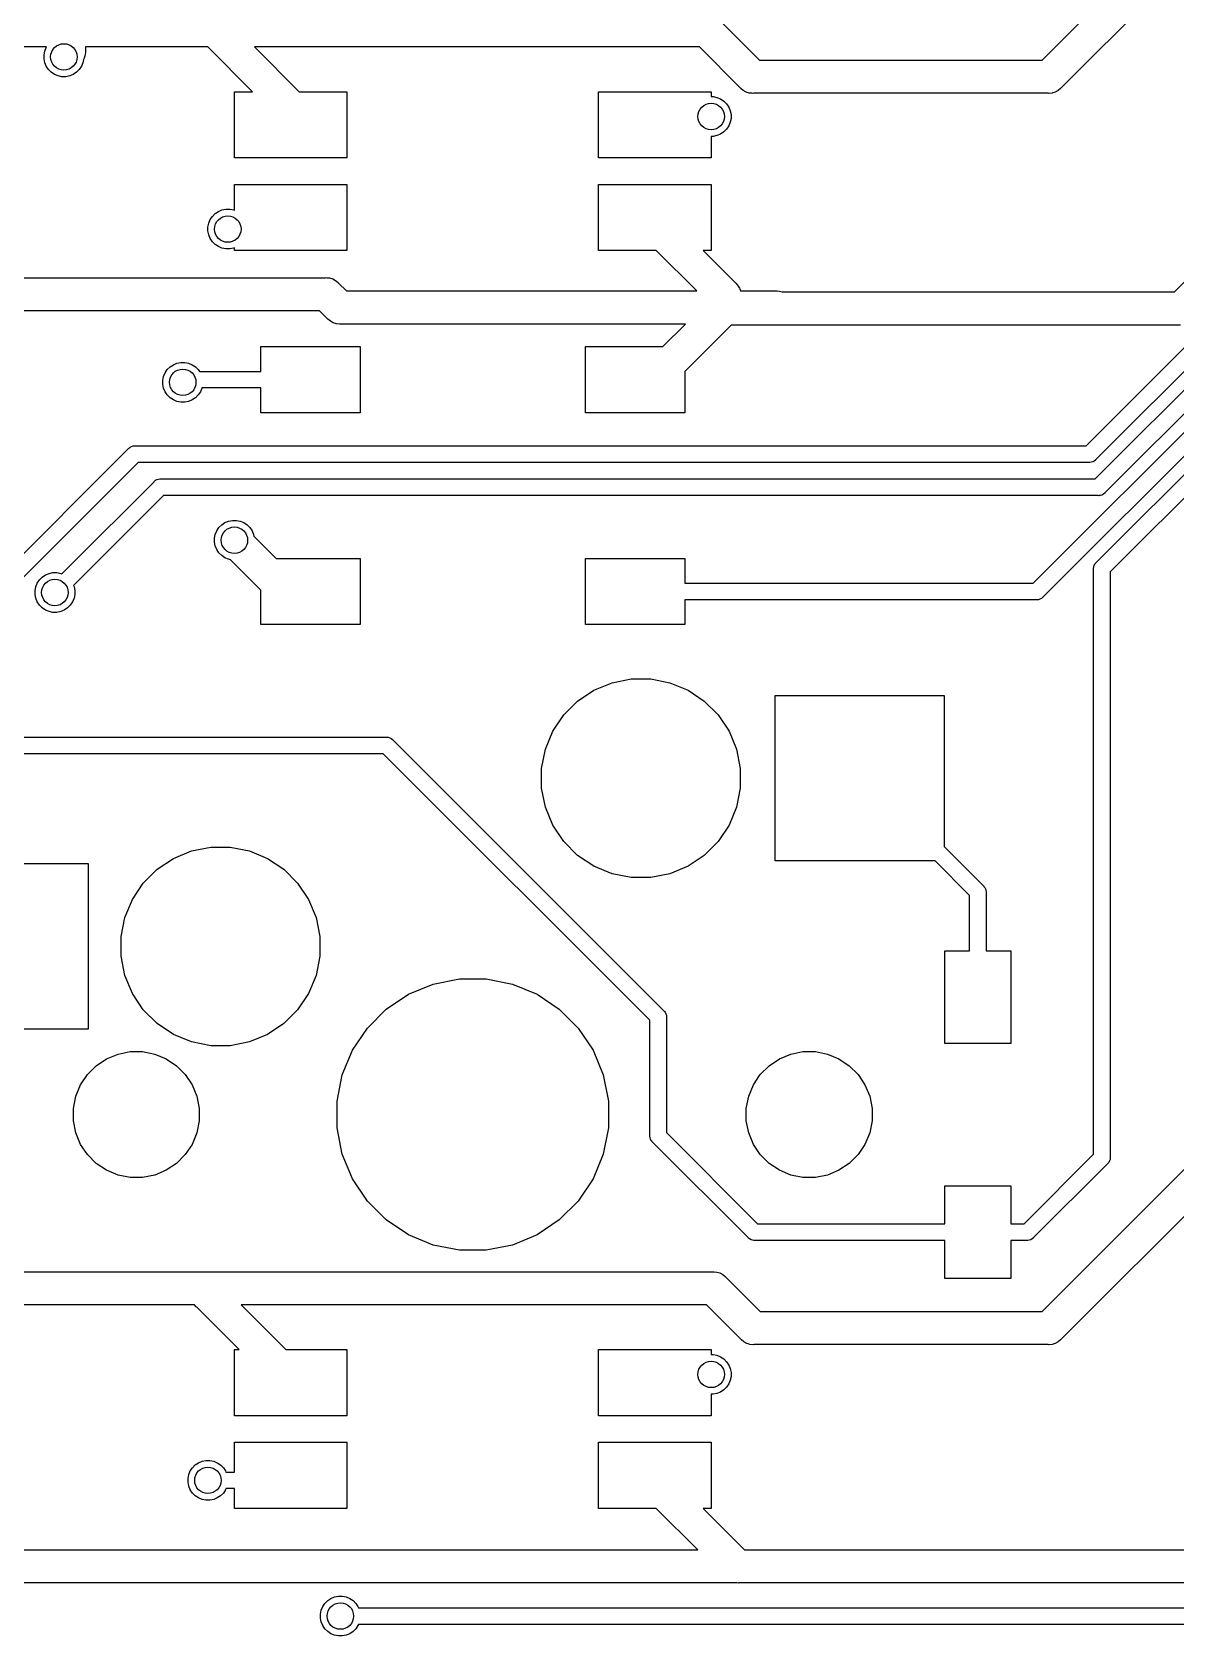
# Model space of a CAD drawing. Extents: x 0.5 to 11.2, y -4.1 to -0.9.
# Drawn here: x 1.278 to 1.958, y -3.215 to -2.261 of the extents above; entities that cross this region are included whole.
import ezdxf

# ---------------------------------------------------------------- set-up
doc = ezdxf.new("R2010")
doc.units = 0
doc.header["$MEASUREMENT"] = 0
doc.layers.add('BLACK', color=7, linetype='CONTINUOUS')

msp = doc.modelspace()

# ---------------------------------------------------------------- linework, layer by layer
at = {"layer": 'BLACK', "linetype": 'CONTINUOUS'}
for p, q in [((1.87811, -2.27776), (2.08748, -2.06838)), ((2.09886, -2.08484), (1.88949, -2.29422)), ((1.68575, -2.25342), (1.71008, -2.27776)), ((1.95685, -2.41555), (2.11898, -2.25342)), ((1.2863, -2.26988), (1.15334, -2.26988)), ((1.28609, -2.27019), (1.2863, -2.26988)), ((1.38205, -2.26988), (1.30935, -2.26988)), ((1.30935, -2.26988), (1.30935, -2.27235)), ((1.40862, -2.29646), (1.38205, -2.26988)), ((1.67437, -2.26988), (1.40988, -2.26988)), ((1.40988, -2.26988), (1.43646, -2.29646)), ((1.6987, -2.29422), (1.67437, -2.26988)), ((1.28474, -2.27462), (1.2852, -2.27234)), ((1.28474, -2.27695), (1.28474, -2.27462)), ((1.2852, -2.27923), (1.28474, -2.27695)), ((1.2852, -2.27234), (1.28609, -2.27019)), ((1.28609, -2.28138), (1.2852, -2.27923)), ((1.30791, -2.27923), (1.30702, -2.28138)), ((1.30831, -2.27725), (1.30791, -2.27923)), ((1.30865, -2.27662), (1.30831, -2.27725)), ((1.30906, -2.27524), (1.30865, -2.27662)), ((1.30921, -2.27476), (1.30906, -2.27524)), ((1.3094, -2.27283), (1.30921, -2.27476)), ((1.30935, -2.27235), (1.3094, -2.27283)), ((1.71008, -2.27776), (1.87811, -2.27776)), ((1.28738, -2.28332), (1.28609, -2.28138)), ((1.28903, -2.28496), (1.28738, -2.28332)), ((1.29096, -2.28625), (1.28903, -2.28496)), ((1.29311, -2.28714), (1.29096, -2.28625)), ((1.29539, -2.2876), (1.29311, -2.28714)), ((1.29772, -2.2876), (1.29539, -2.2876)), ((1.3, -2.28714), (1.29772, -2.2876)), ((1.30215, -2.28625), (1.3, -2.28714)), ((1.30408, -2.28496), (1.30215, -2.28625)), ((1.30573, -2.28332), (1.30408, -2.28496)), ((1.30702, -2.28138), (1.30573, -2.28332)), ((1.90429, -2.50709), (2.12551, -2.28586)), ((1.39793, -2.33583), (1.39793, -2.29646)), ((1.39793, -2.29646), (1.40862, -2.29646)), ((1.43646, -2.29646), (1.46486, -2.29646)), ((1.46486, -2.29646), (1.46486, -2.33583)), ((1.61447, -2.33583), (1.61447, -2.29646)), ((1.61447, -2.29646), (1.6814, -2.29646)), ((1.6814, -2.29646), (1.6814, -2.29941)), ((1.69901, -2.29459), (1.6987, -2.29422)), ((1.70051, -2.29582), (1.69901, -2.29459)), ((1.70222, -2.29674), (1.70051, -2.29582)), ((1.70407, -2.2973), (1.70222, -2.29674)), ((1.70552, -2.29744), (1.70407, -2.2973)), ((1.706, -2.29749), (1.70552, -2.29744)), ((1.70552, -2.29744), (1.70552, -2.29744)), ((1.70649, -2.29744), (1.706, -2.29749)), ((1.8817, -2.29744), (1.70649, -2.29744)), ((1.88219, -2.29749), (1.8817, -2.29744)), ((1.88411, -2.2973), (1.88219, -2.29749)), ((1.88444, -2.2972), (1.88411, -2.2973)), ((1.88597, -2.29674), (1.88444, -2.2972)), ((1.88768, -2.29582), (1.88597, -2.29674)), ((1.88918, -2.29459), (1.88768, -2.29582)), ((1.88949, -2.29422), (1.88918, -2.29459)), ((2.1312, -2.29409), (1.90998, -2.51532)), ((1.6814, -2.29941), (1.68256, -2.29941)), ((1.68256, -2.29941), (1.68484, -2.29986)), ((1.68484, -2.29986), (1.68699, -2.30075)), ((1.68699, -2.30075), (1.68893, -2.30205)), ((1.68893, -2.30205), (1.69057, -2.30369)), ((1.69057, -2.30369), (1.69186, -2.30563)), ((1.69186, -2.30563), (1.69275, -2.30778)), ((1.69275, -2.30778), (1.69321, -2.31006)), ((1.90974, -2.52669), (2.13282, -2.30361)), ((1.69186, -2.31682), (1.69057, -2.31875)), ((1.69275, -2.31467), (1.69186, -2.31682)), ((1.69321, -2.31238), (1.69275, -2.31467)), ((1.69321, -2.31006), (1.69321, -2.31238)), ((2.1386, -2.31197), (1.91552, -2.53505)), ((1.68256, -2.32303), (1.6814, -2.32303)), ((1.6814, -2.32303), (1.6814, -2.33583)), ((1.68484, -2.32258), (1.68256, -2.32303)), ((1.68699, -2.32169), (1.68484, -2.32258)), ((1.68893, -2.32039), (1.68699, -2.32169)), ((1.69057, -2.31875), (1.68893, -2.32039)), ((1.46486, -2.33583), (1.39793, -2.33583)), ((1.6814, -2.33583), (1.61447, -2.33583)), ((1.39793, -2.367), (1.39793, -2.35157)), ((1.39793, -2.35157), (1.46486, -2.35157)), ((1.46486, -2.35157), (1.46486, -2.39094)), ((1.61447, -2.39094), (1.61447, -2.35157)), ((1.61447, -2.35157), (1.6814, -2.35157)), ((1.6814, -2.35157), (1.6814, -2.39094)), ((1.38219, -2.37699), (1.38264, -2.3747)), ((1.38264, -2.3747), (1.38353, -2.37255)), ((1.38353, -2.37255), (1.38482, -2.37062)), ((1.38482, -2.37062), (1.38647, -2.36898)), ((1.38647, -2.36898), (1.3884, -2.36768)), ((1.3884, -2.36768), (1.39055, -2.36679)), ((1.39055, -2.36679), (1.39283, -2.36634)), ((1.39283, -2.36634), (1.39516, -2.36634)), ((1.39516, -2.36634), (1.39744, -2.36679)), ((1.39744, -2.36679), (1.39793, -2.367)), ((1.38219, -2.37931), (1.38219, -2.37699)), ((1.38264, -2.38159), (1.38219, -2.37931)), ((1.38353, -2.38374), (1.38264, -2.38159)), ((1.38482, -2.38568), (1.38353, -2.38374)), ((1.38647, -2.38732), (1.38482, -2.38568)), ((1.3884, -2.38862), (1.38647, -2.38732)), ((1.39055, -2.38951), (1.3884, -2.38862)), ((1.39283, -2.38996), (1.39055, -2.38951)), ((1.39516, -2.38996), (1.39283, -2.38996)), ((1.39744, -2.38951), (1.39516, -2.38996)), ((1.39793, -2.3893), (1.39744, -2.38951)), ((1.39793, -2.39094), (1.39793, -2.3893)), ((1.46486, -2.39094), (1.39793, -2.39094)), ((1.64878, -2.39094), (1.61447, -2.39094)), ((1.67279, -2.41496), (1.64878, -2.39094)), ((1.6814, -2.39094), (1.67662, -2.39094)), ((1.67662, -2.39094), (1.69589, -2.41022)), ((0.944726, -2.40709), (1.45212, -2.40709)), ((1.45212, -2.40709), (1.45261, -2.40704)), ((1.45261, -2.40704), (1.45309, -2.40709)), ((1.45309, -2.40709), (1.45454, -2.40723)), ((1.45454, -2.40723), (1.45639, -2.40779)), ((1.45639, -2.40779), (1.4581, -2.40871)), ((1.4581, -2.40871), (1.4596, -2.40994)), ((1.4596, -2.40994), (1.45991, -2.41031)), ((1.45991, -2.41031), (1.46456, -2.41496)), ((1.69589, -2.41022), (1.69627, -2.41053)), ((1.69627, -2.41053), (1.69749, -2.41203)), ((1.69749, -2.41203), (1.69816, -2.41327)), ((1.46456, -2.41496), (1.67279, -2.41496)), ((1.69816, -2.41327), (1.69841, -2.41373)), ((1.69841, -2.41373), (1.69878, -2.41496)), ((1.69878, -2.41496), (1.71969, -2.41496)), ((1.71969, -2.41496), (1.72018, -2.41491)), ((1.72018, -2.41491), (1.72066, -2.41496)), ((1.72066, -2.41496), (1.72211, -2.4151)), ((1.72211, -2.4151), (1.72358, -2.41555)), ((1.72358, -2.41555), (1.95685, -2.41555)), ((1.44853, -2.42677), (0.941133, -2.42677)), ((1.45318, -2.43142), (1.44853, -2.42677)), ((1.45349, -2.4318), (1.45318, -2.43142)), ((1.45499, -2.43303), (1.45349, -2.4318)), ((1.87293, -2.58878), (2.03175, -2.42996)), ((1.45609, -2.43362), (1.45499, -2.43303)), ((1.4567, -2.43394), (1.45609, -2.43362)), ((1.45855, -2.4345), (1.4567, -2.43394)), ((1.46048, -2.43469), (1.45855, -2.4345)), ((1.46097, -2.43465), (1.46048, -2.43469)), ((1.6661, -2.43465), (1.46097, -2.43465)), ((1.65271, -2.44803), (1.6661, -2.43465)), ((1.69335, -2.43524), (1.66565, -2.46294)), ((1.72028, -2.43524), (1.69335, -2.43524)), ((1.72077, -2.43528), (1.72028, -2.43524)), ((1.72125, -2.43524), (1.72077, -2.43528)), ((1.96044, -2.43524), (1.72125, -2.43524)), ((2.03744, -2.43819), (1.87862, -2.59701)), ((1.41368, -2.4628), (1.41368, -2.44803)), ((1.41368, -2.44803), (1.47274, -2.44803)), ((1.47274, -2.44803), (1.47274, -2.4874)), ((1.60659, -2.4874), (1.60659, -2.44803)), ((1.60659, -2.44803), (1.65271, -2.44803)), ((1.35805, -2.46176), (1.3597, -2.46012)), ((1.3597, -2.46012), (1.36163, -2.45882)), ((1.36163, -2.45882), (1.36378, -2.45793)), ((1.36378, -2.45793), (1.36606, -2.45748)), ((1.36606, -2.45748), (1.36839, -2.45748)), ((1.36839, -2.45748), (1.37067, -2.45793)), ((1.37067, -2.45793), (1.37282, -2.45882)), ((1.37282, -2.45882), (1.37475, -2.46012)), ((1.37475, -2.46012), (1.3764, -2.46176)), ((1.35541, -2.46813), (1.35587, -2.46585)), ((1.35541, -2.47045), (1.35541, -2.46813)), ((1.35587, -2.46585), (1.35676, -2.4637)), ((1.35676, -2.4637), (1.35805, -2.46176)), ((1.3764, -2.46176), (1.37709, -2.4628)), ((1.37709, -2.4628), (1.41368, -2.4628)), ((1.66565, -2.46294), (1.66565, -2.4874)), ((1.35587, -2.47274), (1.35541, -2.47045)), ((1.35676, -2.47489), (1.35587, -2.47274)), ((1.35805, -2.47682), (1.35676, -2.47489)), ((1.3597, -2.47847), (1.35805, -2.47682)), ((1.36163, -2.47976), (1.3597, -2.47847)), ((1.37475, -2.47847), (1.37282, -2.47976)), ((1.3764, -2.47682), (1.37475, -2.47847)), ((1.37769, -2.47489), (1.3764, -2.47682)), ((1.37858, -2.47274), (1.37769, -2.47489)), ((1.3786, -2.47264), (1.37858, -2.47274)), ((1.41368, -2.47264), (1.3786, -2.47264)), ((1.41368, -2.4874), (1.41368, -2.47264)), ((1.36378, -2.48065), (1.36163, -2.47976)), ((1.36606, -2.4811), (1.36378, -2.48065)), ((1.36839, -2.4811), (1.36606, -2.4811)), ((1.37067, -2.48065), (1.36839, -2.4811)), ((1.37282, -2.47976), (1.37067, -2.48065)), ((1.47274, -2.4874), (1.41368, -2.4874)), ((1.66565, -2.4874), (1.60659, -2.4874)), ((1.91037, -2.57639), (2.00562, -2.48114)), ((2.01131, -2.48937), (1.9186, -2.58208)), ((1.33537, -2.50836), (1.33593, -2.5079)), ((1.33593, -2.5079), (1.33679, -2.50744)), ((1.33679, -2.50744), (1.33772, -2.50716)), ((1.33772, -2.50716), (1.33844, -2.50709)), ((1.33844, -2.50709), (1.33868, -2.50706)), ((1.33844, -2.50709), (1.33844, -2.50709)), ((1.33868, -2.50706), (1.33892, -2.50709)), ((1.33892, -2.50709), (1.90429, -2.50709)), ((1.21007, -2.63366), (1.33503, -2.5087)), ((1.34072, -2.51693), (1.21576, -2.64189)), ((1.33503, -2.5087), (1.33518, -2.50851)), ((1.33518, -2.50851), (1.33537, -2.50836)), ((1.33537, -2.50836), (1.33537, -2.50836)), ((1.90609, -2.51693), (1.34072, -2.51693)), ((1.90633, -2.51695), (1.90609, -2.51693)), ((1.90657, -2.51693), (1.90633, -2.51695)), ((1.90729, -2.51686), (1.90657, -2.51693)), ((1.90657, -2.51693), (1.90657, -2.51693)), ((1.90822, -2.51658), (1.90729, -2.51686)), ((1.90907, -2.51612), (1.90822, -2.51658)), ((1.90982, -2.5155), (1.90907, -2.51612)), ((1.90998, -2.51532), (1.90982, -2.5155)), ((1.35105, -2.52758), (1.3519, -2.52712)), ((1.3519, -2.52712), (1.35192, -2.52712)), ((1.35192, -2.52712), (1.35283, -2.52684)), ((1.35283, -2.52684), (1.35355, -2.52677)), ((1.35355, -2.52677), (1.3538, -2.52675)), ((1.35355, -2.52677), (1.35355, -2.52677)), ((1.3538, -2.52675), (1.35404, -2.52677)), ((1.35404, -2.52677), (1.80244, -2.52677)), ((1.80244, -2.52677), (1.80246, -2.52677)), ((1.80246, -2.52677), (1.8032, -2.52669)), ((1.8032, -2.52669), (1.90974, -2.52669)), ((1.29972, -2.57881), (1.35014, -2.52838)), ((1.35583, -2.53661), (1.30668, -2.58577)), ((1.35014, -2.52838), (1.3503, -2.5282)), ((1.3503, -2.5282), (1.3507, -2.52787)), ((1.3507, -2.52787), (1.35105, -2.52758)), ((1.80244, -2.53661), (1.35583, -2.53661)), ((1.80246, -2.53662), (1.80244, -2.53661)), ((1.8032, -2.53669), (1.80246, -2.53662)), ((1.91156, -2.53669), (1.8032, -2.53669)), ((1.91181, -2.53672), (1.91156, -2.53669)), ((1.91205, -2.53669), (1.91181, -2.53672)), ((1.91279, -2.53662), (1.91205, -2.53669)), ((1.91373, -2.53633), (1.91279, -2.53662)), ((1.9146, -2.53587), (1.91373, -2.53633)), ((1.91536, -2.53525), (1.9146, -2.53587)), ((1.91552, -2.53505), (1.91536, -2.53525)), ((1.38747, -2.55759), (1.38876, -2.55566)), ((1.38876, -2.55566), (1.3904, -2.55401)), ((1.3904, -2.55401), (1.39234, -2.55272)), ((1.39234, -2.55272), (1.39449, -2.55183)), ((1.39449, -2.55183), (1.39677, -2.55138)), ((1.39677, -2.55138), (1.3991, -2.55138)), ((1.3991, -2.55138), (1.40138, -2.55183)), ((1.40138, -2.55183), (1.40353, -2.55272)), ((1.40353, -2.55272), (1.40546, -2.55401)), ((1.40546, -2.55401), (1.40711, -2.55566)), ((1.40711, -2.55566), (1.4084, -2.55759)), ((1.38612, -2.56203), (1.38658, -2.55974)), ((1.38612, -2.56435), (1.38612, -2.56203)), ((1.38658, -2.56663), (1.38612, -2.56435)), ((1.38658, -2.55974), (1.38747, -2.55759)), ((1.4084, -2.55759), (1.40929, -2.55974)), ((1.40929, -2.55974), (1.40951, -2.56085)), ((1.40951, -2.56085), (1.42268, -2.57402)), ((1.38747, -2.56878), (1.38658, -2.56663)), ((1.38876, -2.57072), (1.38747, -2.56878)), ((1.3904, -2.57236), (1.38876, -2.57072)), ((1.39234, -2.57366), (1.3904, -2.57236)), ((1.39449, -2.57455), (1.39234, -2.57366)), ((1.39559, -2.57477), (1.39449, -2.57455)), ((1.41368, -2.59286), (1.39559, -2.57477)), ((1.42268, -2.57402), (1.47274, -2.57402)), ((1.47274, -2.57402), (1.47274, -2.61339)), ((1.60659, -2.61339), (1.60659, -2.57402)), ((1.60659, -2.57402), (1.66565, -2.57402)), ((1.66565, -2.57402), (1.66565, -2.58878)), ((1.28369, -2.5851), (1.28562, -2.5838)), ((1.28562, -2.5838), (1.28777, -2.58291)), ((1.28777, -2.58291), (1.29006, -2.58246)), ((1.29006, -2.58246), (1.29238, -2.58246)), ((1.29238, -2.58246), (1.29466, -2.58291)), ((1.29466, -2.58291), (1.29534, -2.58319)), ((1.29534, -2.58319), (1.29972, -2.57881)), ((1.29972, -2.57881), (1.29972, -2.57881)), ((1.90874, -2.58004), (1.90883, -2.57908)), ((1.90876, -2.58028), (1.90874, -2.58004)), ((1.90876, -2.92836), (1.90876, -2.58028)), ((1.90883, -2.57908), (1.90911, -2.57815)), ((1.90911, -2.57815), (1.90957, -2.5773)), ((1.90957, -2.5773), (1.91003, -2.57673)), ((1.91003, -2.57673), (1.91018, -2.57655)), ((1.91003, -2.57673), (1.91003, -2.57673)), ((1.91018, -2.57655), (1.91037, -2.57639)), ((1.9186, -2.58208), (1.9186, -2.93015)), ((1.27941, -2.59311), (1.27986, -2.59082)), ((1.27941, -2.59543), (1.27941, -2.59311)), ((1.27986, -2.59082), (1.28075, -2.58868)), ((1.28075, -2.58868), (1.28204, -2.58674)), ((1.28204, -2.58674), (1.28369, -2.5851)), ((1.30668, -2.58577), (1.3023, -2.59015)), ((1.3023, -2.59015), (1.30258, -2.59082)), ((1.30258, -2.59082), (1.30303, -2.59311)), ((1.30303, -2.59311), (1.30303, -2.59543)), ((1.30668, -2.58577), (1.30668, -2.58577)), ((1.41368, -2.61339), (1.41368, -2.59286)), ((1.66565, -2.58878), (1.87293, -2.58878)), ((1.27986, -2.59771), (1.27941, -2.59543)), ((1.28075, -2.59986), (1.27986, -2.59771)), ((1.28204, -2.6018), (1.28075, -2.59986)), ((1.28369, -2.60344), (1.28204, -2.6018)), ((1.28562, -2.60474), (1.28369, -2.60344)), ((1.29875, -2.60344), (1.29681, -2.60474)), ((1.30039, -2.6018), (1.29875, -2.60344)), ((1.30169, -2.59986), (1.30039, -2.6018)), ((1.30258, -2.59771), (1.30169, -2.59986)), ((1.30303, -2.59543), (1.30258, -2.59771)), ((1.87473, -2.59862), (1.66565, -2.59862)), ((1.66565, -2.59862), (1.66565, -2.61339)), ((1.87497, -2.59865), (1.87473, -2.59862)), ((1.87521, -2.59862), (1.87497, -2.59865)), ((1.87593, -2.59855), (1.87521, -2.59862)), ((1.87521, -2.59862), (1.87521, -2.59862)), ((1.87686, -2.59827), (1.87593, -2.59855)), ((1.87771, -2.59781), (1.87686, -2.59827)), ((1.87846, -2.5972), (1.87771, -2.59781)), ((1.87862, -2.59701), (1.87846, -2.5972)), ((1.28777, -2.60563), (1.28562, -2.60474)), ((1.29006, -2.60608), (1.28777, -2.60563)), ((1.29238, -2.60608), (1.29006, -2.60608)), ((1.29466, -2.60563), (1.29238, -2.60608)), ((1.29681, -2.60474), (1.29466, -2.60563)), ((1.47274, -2.61339), (1.41368, -2.61339)), ((1.66565, -2.61339), (1.60659, -2.61339)), ((1.61169, -2.65239), (1.62244, -2.64794)), ((1.62244, -2.64794), (1.63385, -2.64567)), ((1.63385, -2.64567), (1.64548, -2.64567)), ((1.64548, -2.64567), (1.65689, -2.64794)), ((1.65689, -2.64794), (1.66764, -2.65239)), ((1.59379, -2.66708), (1.60202, -2.65885)), ((1.60202, -2.65885), (1.61169, -2.65239)), ((1.66764, -2.65239), (1.67731, -2.65885)), ((1.67731, -2.65885), (1.68554, -2.66708)), ((1.71947, -2.75394), (1.71947, -2.65551)), ((1.71947, -2.65551), (1.81986, -2.65551)), ((1.81986, -2.65551), (1.81986, -2.7454)), ((1.58733, -2.67675), (1.59379, -2.66708)), ((1.68554, -2.66708), (1.692, -2.67675)), ((1.58288, -2.6875), (1.58733, -2.67675)), ((1.692, -2.67675), (1.69645, -2.6875)), ((1.24857, -2.68031), (1.48824, -2.68031)), ((1.48824, -2.68031), (1.48848, -2.68029)), ((1.48848, -2.68029), (1.48873, -2.68031)), ((1.48873, -2.68031), (1.48873, -2.68031)), ((1.48873, -2.68031), (1.48945, -2.68039)), ((1.48945, -2.68039), (1.49038, -2.68067)), ((1.49038, -2.68067), (1.49123, -2.68112)), ((1.49123, -2.68112), (1.49198, -2.68174)), ((1.49198, -2.68174), (1.49213, -2.68193)), ((1.49213, -2.68193), (1.65321, -2.843)), ((1.58061, -2.69891), (1.58288, -2.6875)), ((1.69645, -2.6875), (1.69872, -2.69891)), ((1.48645, -2.69016), (1.25037, -2.69016)), ((1.64498, -2.84869), (1.48645, -2.69016)), ((1.58061, -2.71054), (1.58061, -2.69891)), ((1.69872, -2.69891), (1.69872, -2.71054)), ((1.58288, -2.72195), (1.58061, -2.71054)), ((1.69872, -2.71054), (1.69645, -2.72195)), ((1.58733, -2.7327), (1.58288, -2.72195)), ((1.69645, -2.72195), (1.692, -2.7327)), ((1.59379, -2.74237), (1.58733, -2.7327)), ((1.692, -2.7327), (1.68554, -2.74237)), ((1.37244, -2.74794), (1.38385, -2.74567)), ((1.38385, -2.74567), (1.39548, -2.74567)), ((1.39548, -2.74567), (1.40689, -2.74794)), ((1.60202, -2.7506), (1.59379, -2.74237)), ((1.68554, -2.74237), (1.67731, -2.7506)), ((1.81986, -2.7454), (1.84325, -2.76879)), ((1.269, -2.75551), (1.31093, -2.75551)), ((1.31093, -2.75551), (1.31093, -2.85394)), ((1.35202, -2.75885), (1.36169, -2.75239)), ((1.36169, -2.75239), (1.37244, -2.74794)), ((1.40689, -2.74794), (1.41764, -2.75239)), ((1.41764, -2.75239), (1.42731, -2.75885)), ((1.61169, -2.75706), (1.60202, -2.7506)), ((1.67731, -2.7506), (1.66764, -2.75706)), ((1.81448, -2.75394), (1.71947, -2.75394)), ((1.83502, -2.77448), (1.81448, -2.75394)), ((1.34379, -2.76708), (1.35202, -2.75885)), ((1.42731, -2.75885), (1.43554, -2.76708)), ((1.62244, -2.76151), (1.61169, -2.75706)), ((1.63385, -2.76378), (1.62244, -2.76151)), ((1.64548, -2.76378), (1.63385, -2.76378)), ((1.65689, -2.76151), (1.64548, -2.76378)), ((1.66764, -2.75706), (1.65689, -2.76151)), ((1.33733, -2.77675), (1.34379, -2.76708)), ((1.43554, -2.76708), (1.442, -2.77675)), ((1.83502, -2.80728), (1.83502, -2.77448)), ((1.84325, -2.76879), (1.84344, -2.76894)), ((1.84344, -2.76894), (1.84359, -2.76913)), ((1.84359, -2.76913), (1.84359, -2.76913)), ((1.84359, -2.76913), (1.84391, -2.76953)), ((1.84391, -2.76953), (1.84405, -2.76969)), ((1.84405, -2.76969), (1.84451, -2.77055)), ((1.84451, -2.77055), (1.84479, -2.77148)), ((1.84479, -2.77148), (1.84486, -2.7722)), ((1.84486, -2.7722), (1.84486, -2.7722)), ((1.84486, -2.7722), (1.84489, -2.77244)), ((1.84489, -2.77244), (1.84486, -2.77268)), ((1.84486, -2.77268), (1.84486, -2.80728)), ((1.33288, -2.7875), (1.33733, -2.77675)), ((1.442, -2.77675), (1.44645, -2.7875)), ((1.33061, -2.79891), (1.33288, -2.7875)), ((1.44645, -2.7875), (1.44872, -2.79891)), ((1.33061, -2.81054), (1.33061, -2.79891)), ((1.44872, -2.79891), (1.44872, -2.81054)), ((1.33288, -2.82195), (1.33061, -2.81054)), ((1.44872, -2.81054), (1.44645, -2.82195)), ((1.82026, -2.8624), (1.82026, -2.80728)), ((1.82026, -2.80728), (1.83502, -2.80728)), ((1.84486, -2.80728), (1.85963, -2.80728)), ((1.85963, -2.80728), (1.85963, -2.8624)), ((1.87811, -3.02185), (2.08748, -2.81248)), ((1.33733, -2.8327), (1.33288, -2.82195)), ((1.44645, -2.82195), (1.442, -2.8327)), ((1.50144, -2.8332), (1.51612, -2.82712)), ((1.51612, -2.82712), (1.53172, -2.82402)), ((1.53172, -2.82402), (1.54761, -2.82402)), ((1.54761, -2.82402), (1.56321, -2.82712)), ((1.56321, -2.82712), (1.5779, -2.8332)), ((2.09886, -2.82894), (1.88949, -3.03831)), ((1.34379, -2.84237), (1.33733, -2.8327)), ((1.442, -2.8327), (1.43554, -2.84237)), ((1.47697, -2.85328), (1.48822, -2.84203)), ((1.48822, -2.84203), (1.50144, -2.8332)), ((1.5779, -2.8332), (1.59111, -2.84203)), ((1.59111, -2.84203), (1.60236, -2.85328)), ((1.35202, -2.8506), (1.34379, -2.84237)), ((1.36169, -2.85706), (1.35202, -2.8506)), ((1.42731, -2.8506), (1.41764, -2.85706)), ((1.43554, -2.84237), (1.42731, -2.8506)), ((1.64498, -2.91728), (1.64498, -2.84869)), ((1.65321, -2.843), (1.6534, -2.84316)), ((1.6534, -2.84316), (1.65355, -2.84334)), ((1.65355, -2.84334), (1.65355, -2.84334)), ((1.65355, -2.84334), (1.65401, -2.84391)), ((1.65401, -2.84391), (1.65447, -2.84476)), ((1.65447, -2.84476), (1.65475, -2.84569)), ((1.65475, -2.84569), (1.65482, -2.84641)), ((1.65482, -2.84641), (1.65482, -2.84641)), ((1.65482, -2.84641), (1.65485, -2.84665)), ((1.65485, -2.84665), (1.65482, -2.84689)), ((1.65482, -2.84689), (1.65482, -2.91548)), ((1.31093, -2.85394), (1.21053, -2.85394)), ((1.37244, -2.86151), (1.36169, -2.85706)), ((1.41764, -2.85706), (1.40689, -2.86151)), ((1.46814, -2.86649), (1.47697, -2.85328)), ((1.60236, -2.85328), (1.61119, -2.86649)), ((1.32195, -2.87158), (1.32876, -2.86876)), ((1.32876, -2.86876), (1.33598, -2.86732)), ((1.33598, -2.86732), (1.34335, -2.86732)), ((1.34335, -2.86732), (1.35057, -2.86876)), ((1.35057, -2.86876), (1.35738, -2.87158)), ((1.38385, -2.86378), (1.37244, -2.86151)), ((1.39548, -2.86378), (1.38385, -2.86378)), ((1.40689, -2.86151), (1.39548, -2.86378)), ((1.46206, -2.88118), (1.46814, -2.86649)), ((1.61119, -2.86649), (1.61727, -2.88118)), ((1.72195, -2.87158), (1.72876, -2.86876)), ((1.72876, -2.86876), (1.73598, -2.86732)), ((1.73598, -2.86732), (1.74335, -2.86732)), ((1.74335, -2.86732), (1.75057, -2.86876)), ((1.75057, -2.86876), (1.75738, -2.87158)), ((1.85963, -2.8624), (1.82026, -2.8624)), ((1.31061, -2.88088), (1.31582, -2.87567)), ((1.31582, -2.87567), (1.32195, -2.87158)), ((1.35738, -2.87158), (1.36351, -2.87567)), ((1.36351, -2.87567), (1.36872, -2.88088)), ((1.71061, -2.88088), (1.71582, -2.87567)), ((1.71582, -2.87567), (1.72195, -2.87158)), ((1.75738, -2.87158), (1.76351, -2.87567)), ((1.76351, -2.87567), (1.76872, -2.88088)), ((1.3037, -2.89381), (1.30652, -2.88701)), ((1.30652, -2.88701), (1.31061, -2.88088)), ((1.36872, -2.88088), (1.37281, -2.88701)), ((1.37281, -2.88701), (1.37563, -2.89381)), ((1.45896, -2.89678), (1.46206, -2.88118)), ((1.61727, -2.88118), (1.62037, -2.89678)), ((1.7037, -2.89381), (1.70652, -2.88701)), ((1.70652, -2.88701), (1.71061, -2.88088)), ((1.76872, -2.88088), (1.77281, -2.88701)), ((1.77281, -2.88701), (1.77563, -2.89381)), ((1.30226, -2.90104), (1.3037, -2.89381)), ((1.37563, -2.89381), (1.37707, -2.90104)), ((1.45896, -2.91267), (1.45896, -2.89678)), ((1.62037, -2.89678), (1.62037, -2.91267)), ((1.70226, -2.90104), (1.7037, -2.89381)), ((1.77563, -2.89381), (1.77707, -2.90104)), ((1.30226, -2.90841), (1.30226, -2.90104)), ((1.3037, -2.91563), (1.30226, -2.90841)), ((1.37707, -2.90841), (1.37563, -2.91563)), ((1.37707, -2.90104), (1.37707, -2.90841)), ((1.70226, -2.90841), (1.70226, -2.90104)), ((1.7037, -2.91563), (1.70226, -2.90841)), ((1.77707, -2.90841), (1.77563, -2.91563)), ((1.77707, -2.90104), (1.77707, -2.90841)), ((1.30652, -2.92244), (1.3037, -2.91563)), ((1.37563, -2.91563), (1.37281, -2.92244)), ((1.46206, -2.92827), (1.45896, -2.91267)), ((1.62037, -2.91267), (1.61727, -2.92827)), ((1.64496, -2.91752), (1.64498, -2.91728)), ((1.64505, -2.91848), (1.64496, -2.91752)), ((1.65482, -2.91548), (1.70903, -2.96969)), ((1.70652, -2.92244), (1.7037, -2.91563)), ((1.77563, -2.91563), (1.77281, -2.92244)), ((1.31061, -2.92857), (1.30652, -2.92244)), ((1.37281, -2.92244), (1.36872, -2.92857)), ((1.64533, -2.91941), (1.64505, -2.91848)), ((1.64579, -2.92027), (1.64533, -2.91941)), ((1.64625, -2.92083), (1.64579, -2.92027)), ((1.6464, -2.92102), (1.64625, -2.92083)), ((1.64659, -2.92117), (1.6464, -2.92102)), ((1.70334, -2.97792), (1.64659, -2.92117)), ((1.71061, -2.92857), (1.70652, -2.92244)), ((1.77281, -2.92244), (1.76872, -2.92857)), ((1.31582, -2.93378), (1.31061, -2.92857)), ((1.32195, -2.93787), (1.31582, -2.93378)), ((1.36351, -2.93378), (1.35738, -2.93787)), ((1.36872, -2.92857), (1.36351, -2.93378)), ((1.46814, -2.94295), (1.46206, -2.92827)), ((1.61727, -2.92827), (1.61119, -2.94295)), ((1.71582, -2.93378), (1.71061, -2.92857)), ((1.72195, -2.93787), (1.71582, -2.93378)), ((1.76351, -2.93378), (1.75738, -2.93787)), ((1.76872, -2.92857), (1.76351, -2.93378)), ((1.86743, -2.96969), (1.90876, -2.92836)), ((1.91699, -2.93404), (1.87312, -2.97792)), ((1.91718, -2.93389), (1.91699, -2.93404)), ((1.91733, -2.9337), (1.91718, -2.93389)), ((1.91779, -2.93314), (1.91733, -2.9337)), ((1.91825, -2.93229), (1.91779, -2.93314)), ((1.91836, -2.93193), (1.91825, -2.93229)), ((1.91853, -2.93136), (1.91836, -2.93193)), ((1.9186, -2.93064), (1.91853, -2.93136)), ((1.9186, -2.93015), (1.91863, -2.93039)), ((1.91863, -2.93039), (1.9186, -2.93063)), ((1.9186, -2.93063), (1.9186, -2.93064)), ((1.32876, -2.94069), (1.32195, -2.93787)), ((1.33598, -2.94213), (1.32876, -2.94069)), ((1.34335, -2.94213), (1.33598, -2.94213)), ((1.35057, -2.94069), (1.34335, -2.94213)), ((1.35738, -2.93787), (1.35057, -2.94069)), ((1.47697, -2.95617), (1.46814, -2.94295)), ((1.61119, -2.94295), (1.60236, -2.95617)), ((1.72876, -2.94069), (1.72195, -2.93787)), ((1.73598, -2.94213), (1.72876, -2.94069)), ((1.74335, -2.94213), (1.73598, -2.94213)), ((1.75057, -2.94069), (1.74335, -2.94213)), ((1.75738, -2.93787), (1.75057, -2.94069)), ((1.48822, -2.96741), (1.47697, -2.95617)), ((1.60236, -2.95617), (1.59111, -2.96741)), ((1.82026, -2.96969), (1.82026, -2.94705)), ((1.82026, -2.94705), (1.85963, -2.94705)), ((1.85963, -2.94705), (1.85963, -2.96969)), ((1.50144, -2.97625), (1.48822, -2.96741)), ((1.59111, -2.96741), (1.5779, -2.97625)), ((1.70903, -2.96969), (1.82026, -2.96969)), ((1.85963, -2.96969), (1.86743, -2.96969)), ((1.51612, -2.98233), (1.50144, -2.97625)), ((1.53172, -2.98543), (1.51612, -2.98233)), ((1.56321, -2.98233), (1.54761, -2.98543)), ((1.5779, -2.97625), (1.56321, -2.98233)), ((1.70349, -2.9781), (1.70334, -2.97792)), ((1.70368, -2.97826), (1.70349, -2.9781)), ((1.70424, -2.97872), (1.70368, -2.97826)), ((1.70508, -2.97917), (1.70424, -2.97872)), ((1.7051, -2.97917), (1.70508, -2.97917)), ((1.70602, -2.97946), (1.7051, -2.97917)), ((1.70675, -2.97953), (1.70602, -2.97946)), ((1.70699, -2.97955), (1.70675, -2.97953)), ((1.70675, -2.97953), (1.70675, -2.97953)), ((1.70723, -2.97953), (1.70699, -2.97955)), ((1.82026, -2.97953), (1.70723, -2.97953)), ((1.82026, -3.00217), (1.82026, -2.97953)), ((1.86923, -2.97953), (1.85963, -2.97953)), ((1.85963, -2.97953), (1.85963, -3.00217)), ((1.86947, -2.97955), (1.86923, -2.97953)), ((1.86971, -2.97953), (1.86947, -2.97955)), ((1.87043, -2.97946), (1.86971, -2.97953)), ((1.86971, -2.97953), (1.86971, -2.97953)), ((1.87136, -2.97917), (1.87043, -2.97946)), ((1.87222, -2.97872), (1.87136, -2.97917)), ((1.87297, -2.9781), (1.87222, -2.97872)), ((1.87312, -2.97792), (1.87297, -2.9781)), ((1.54761, -2.98543), (1.53172, -2.98543)), ((1.15826, -2.99823), (1.3817, -2.99823)), ((1.3817, -2.99823), (1.38219, -2.99818)), ((1.38219, -2.99818), (1.38267, -2.99823)), ((1.38267, -2.99823), (1.68229, -2.99823)), ((1.68229, -2.99823), (1.68278, -2.99818)), ((1.68278, -2.99818), (1.68326, -2.99823)), ((1.68326, -2.99823), (1.68471, -2.99837)), ((1.68471, -2.99837), (1.68656, -2.99893)), ((1.68656, -2.99893), (1.68827, -2.99985)), ((1.68827, -2.99985), (1.68977, -3.00108)), ((1.68977, -3.00108), (1.69008, -3.00145)), ((1.69008, -3.00145), (1.71047, -3.02185)), ((1.85963, -3.00217), (1.82026, -3.00217)), ((1.3743, -3.01791), (1.16185, -3.01791)), ((1.37519, -3.019), (1.3743, -3.01791)), ((1.37557, -3.01931), (1.37519, -3.019)), ((1.40075, -3.04449), (1.37557, -3.01931)), ((1.6787, -3.01791), (1.40201, -3.01791)), ((1.40201, -3.01791), (1.42858, -3.04449)), ((1.6991, -3.03831), (1.6787, -3.01791)), ((1.71047, -3.02185), (1.87811, -3.02185)), ((1.6994, -3.03869), (1.6991, -3.03831)), ((1.7009, -3.03992), (1.6994, -3.03869)), ((1.70261, -3.04083), (1.7009, -3.03992)), ((1.70339, -3.04107), (1.70261, -3.04083)), ((1.70447, -3.04139), (1.70339, -3.04107)), ((1.7064, -3.04158), (1.70447, -3.04139)), ((1.70688, -3.04154), (1.7064, -3.04158)), ((1.8817, -3.04154), (1.70688, -3.04154)), ((1.88218, -3.04158), (1.8817, -3.04154)), ((1.88411, -3.04139), (1.88218, -3.04158)), ((1.88476, -3.0412), (1.88411, -3.04139)), ((1.88597, -3.04083), (1.88476, -3.0412)), ((1.88768, -3.03992), (1.88597, -3.04083)), ((1.88918, -3.03869), (1.88768, -3.03992)), ((1.88949, -3.03831), (1.88918, -3.03869)), ((1.39793, -3.08386), (1.39793, -3.04449)), ((1.39793, -3.04449), (1.40075, -3.04449)), ((1.42858, -3.04449), (1.46486, -3.04449)), ((1.46486, -3.04449), (1.46486, -3.08386)), ((1.61447, -3.08386), (1.61447, -3.04449)), ((1.61447, -3.04449), (1.6814, -3.04449)), ((1.6814, -3.04449), (1.6814, -3.04744)), ((1.6814, -3.04744), (1.68256, -3.04744)), ((1.68256, -3.04744), (1.68484, -3.04789)), ((1.68484, -3.04789), (1.68699, -3.04879)), ((1.68699, -3.04879), (1.68893, -3.05008)), ((1.68893, -3.05008), (1.69057, -3.05172)), ((1.69057, -3.05172), (1.69186, -3.05366)), ((1.69186, -3.05366), (1.69275, -3.05581)), ((1.69275, -3.05581), (1.69321, -3.05809)), ((1.69321, -3.06042), (1.69275, -3.0627)), ((1.69321, -3.05809), (1.69321, -3.06042)), ((1.68484, -3.07061), (1.68256, -3.07106)), ((1.68699, -3.06972), (1.68484, -3.07061)), ((1.68893, -3.06843), (1.68699, -3.06972)), ((1.69057, -3.06678), (1.68893, -3.06843)), ((1.69186, -3.06485), (1.69057, -3.06678)), ((1.69275, -3.0627), (1.69186, -3.06485)), ((1.68256, -3.07106), (1.6814, -3.07106)), ((1.6814, -3.07106), (1.6814, -3.08386)), ((1.46486, -3.08386), (1.39793, -3.08386)), ((1.6814, -3.08386), (1.61447, -3.08386)), ((1.39793, -3.11732), (1.39793, -3.09961)), ((1.39793, -3.09961), (1.46486, -3.09961)), ((1.46486, -3.09961), (1.46486, -3.13898)), ((1.61447, -3.13898), (1.61447, -3.09961)), ((1.61447, -3.09961), (1.6814, -3.09961)), ((1.6814, -3.09961), (1.6814, -3.13898)), ((1.37083, -3.1188), (1.37172, -3.11665)), ((1.37172, -3.11665), (1.37301, -3.11471)), ((1.37301, -3.11471), (1.37466, -3.11307)), ((1.37466, -3.11307), (1.37659, -3.11178)), ((1.37659, -3.11178), (1.37874, -3.11089)), ((1.37874, -3.11089), (1.38102, -3.11043)), ((1.38102, -3.11043), (1.38335, -3.11043)), ((1.38335, -3.11043), (1.38563, -3.11089)), ((1.38563, -3.11089), (1.38778, -3.11178)), ((1.38778, -3.11178), (1.38971, -3.11307)), ((1.38971, -3.11307), (1.39136, -3.11471)), ((1.39136, -3.11471), (1.39265, -3.11665)), ((1.39265, -3.11665), (1.39293, -3.11732)), ((1.39293, -3.11732), (1.39793, -3.11732)), ((1.37037, -3.12108), (1.37083, -3.1188)), ((1.37037, -3.12341), (1.37037, -3.12108)), ((1.37083, -3.12569), (1.37037, -3.12341)), ((1.37172, -3.12784), (1.37083, -3.12569)), ((1.37301, -3.12977), (1.37172, -3.12784)), ((1.39265, -3.12784), (1.39136, -3.12977)), ((1.39293, -3.12717), (1.39265, -3.12784)), ((1.39793, -3.12717), (1.39293, -3.12717)), ((1.39793, -3.13898), (1.39793, -3.12717)), ((1.37466, -3.13142), (1.37301, -3.12977)), ((1.37659, -3.13271), (1.37466, -3.13142)), ((1.37874, -3.1336), (1.37659, -3.13271)), ((1.38102, -3.13406), (1.37874, -3.1336)), ((1.38335, -3.13406), (1.38102, -3.13406)), ((1.38563, -3.1336), (1.38335, -3.13406)), ((1.38778, -3.13271), (1.38563, -3.1336)), ((1.38971, -3.13142), (1.38778, -3.13271)), ((1.39136, -3.12977), (1.38971, -3.13142)), ((1.46486, -3.13898), (1.39793, -3.13898)), ((1.64878, -3.13898), (1.61447, -3.13898)), ((1.67338, -3.16358), (1.64878, -3.13898)), ((1.6814, -3.13898), (1.67662, -3.13898)), ((1.67662, -3.13898), (1.70122, -3.16358)), ((0.949254, -3.16358), (1.67338, -3.16358)), ((1.70122, -3.16358), (1.97779, -3.16358)), ((1.69666, -3.18327), (0.94566, -3.18327)), ((1.69715, -3.18332), (1.69666, -3.18327)), ((1.69763, -3.18327), (1.69715, -3.18332)), ((1.98138, -3.18327), (1.69763, -3.18327)), ((1.45175, -3.19542), (1.4534, -3.19378)), ((1.4534, -3.19378), (1.45533, -3.19249)), ((1.45533, -3.19249), (1.45748, -3.1916)), ((1.45748, -3.1916), (1.45976, -3.19114)), ((1.45976, -3.19114), (1.46209, -3.19114)), ((1.46209, -3.19114), (1.46437, -3.1916)), ((1.46437, -3.1916), (1.46652, -3.19249)), ((1.46652, -3.19249), (1.46845, -3.19378)), ((1.46845, -3.19378), (1.4701, -3.19542)), ((1.44911, -3.20179), (1.44957, -3.19951)), ((1.44911, -3.20412), (1.44911, -3.20179)), ((1.44957, -3.2064), (1.44911, -3.20412)), ((1.44957, -3.19951), (1.45046, -3.19736)), ((1.45046, -3.19736), (1.45175, -3.19542)), ((1.4701, -3.19542), (1.47139, -3.19736)), ((1.47139, -3.19736), (1.47167, -3.19803)), ((1.47167, -3.19803), (1.98231, -3.19803)), ((1.45046, -3.20855), (1.44957, -3.2064)), ((1.45175, -3.21048), (1.45046, -3.20855)), ((1.4534, -3.21213), (1.45175, -3.21048)), ((1.45533, -3.21342), (1.4534, -3.21213)), ((1.45748, -3.21431), (1.45533, -3.21342)), ((1.46652, -3.21342), (1.46437, -3.21431)), ((1.46845, -3.21213), (1.46652, -3.21342)), ((1.4701, -3.21048), (1.46845, -3.21213)), ((1.47139, -3.20855), (1.4701, -3.21048)), ((1.47167, -3.20787), (1.47139, -3.20855)), ((1.98411, -3.20787), (1.47167, -3.20787)), ((1.45976, -3.21476), (1.45748, -3.21431)), ((1.46209, -3.21476), (1.45976, -3.21476)), ((1.46437, -3.21431), (1.46209, -3.21476))]:
    msp.add_line(p, q, dxfattribs=at)
at = {"layer": 'BLACK'}
for centre in [(1.29656, -2.27579), (1.6814, -2.31122), (1.394, -2.37815), (1.36722, -2.46929), (1.39793, -2.56319), (1.29122, -2.59427), (1.6814, -3.05925), (1.38219, -3.12224), (1.46093, -3.20295)]:
    msp.add_circle(centre, 0.007874, dxfattribs=at)

doc.saveas('drawing.dxf')
